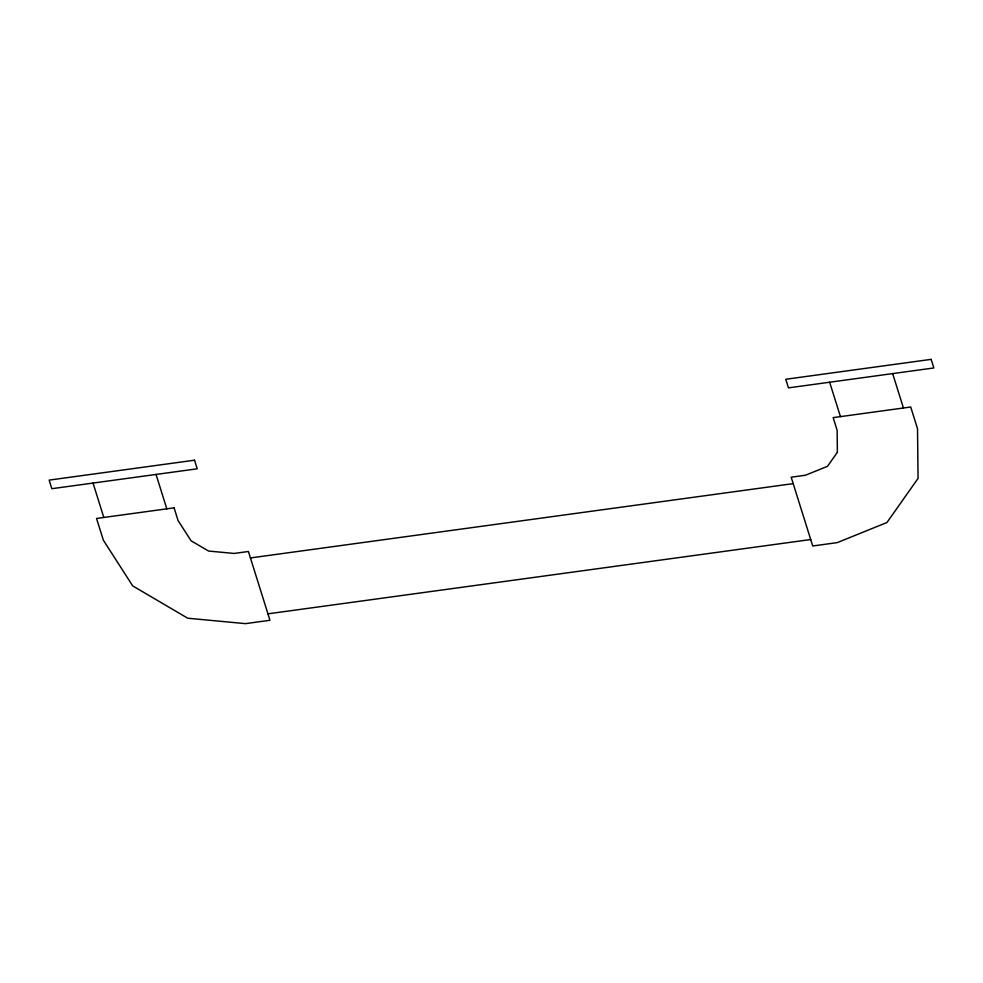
<?xml version="1.0" encoding="UTF-8"?>
<svg xmlns="http://www.w3.org/2000/svg" width="983" height="983" viewBox="0 0 983 983"><rect width="100%" height="100%" fill="white"/><g stroke="black" fill="none" stroke-linecap="round" stroke-linejoin="round"><path stroke-width="1.47" d="M250.432 557.939L793.207 483.636M267.954 613.834L810.717 539.532M892.662 373.601L903.438 408.006M829.652 382.227L840.44 416.62M156.039 474.445L166.815 508.838M93.041 483.071L103.817 517.463M837.381 452.291L827.502 466.311L805.47 475.231L791.18 477.185L812.744 545.983L837.233 542.628L886.961 522.501L918.061 478.389L917.52 428.735L910.713 407.011L833.166 417.615L837.135 430.296L837.381 452.291M194.536 460.204L49.15 480.109L51.841 488.698L197.227 468.805L194.536 460.204M931.159 359.36L785.773 379.266L788.464 387.867L933.85 367.961L931.159 359.36M174.089 507.842L96.543 518.459L103.362 540.195L132.693 585.893L187.741 618.221L245.48 623.64L269.969 620.285L248.416 551.488L234.126 553.441L208.556 551.045L191.058 540.761L178.058 520.523L174.089 507.842"/></g></svg>
